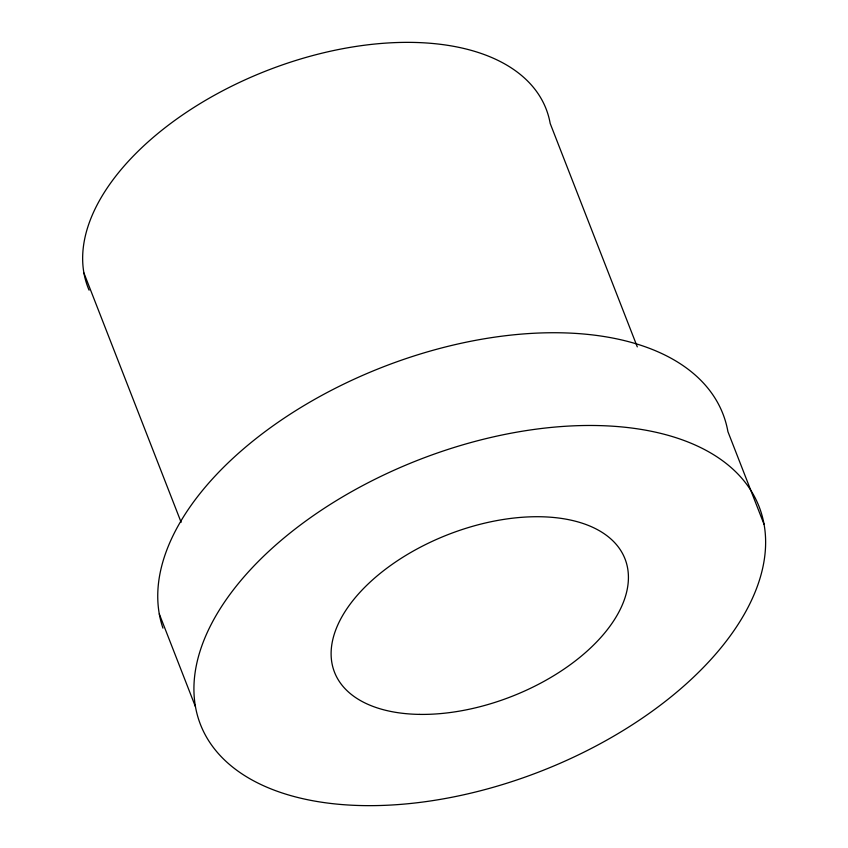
<?xml version="1.0" encoding="UTF-8"?>
<svg xmlns="http://www.w3.org/2000/svg" width="848" height="848" viewBox="0 0 848 848"><rect width="100%" height="100%" fill="white"/><g stroke="black" fill="none" stroke-linecap="round" stroke-linejoin="round"><path stroke-width="1.27" d="M764.08 524.414A299.81 167.226 -21.3 0 0 311.873 516.676A299.81 167.226 -21.3 0 0 363.347 805.6A299.81 167.226 -21.3 0 0 764.08 524.414L727.923 431.664A299.81 167.226 -21.3 0 0 401.549 360.135A299.81 167.226 -21.3 0 0 162.954 628.135M637.293 346.874L550.193 123.479A245.846 137.122 -21.3 0 0 277.487 66.632A245.846 137.122 -21.3 0 0 89.093 290.186M83.92 272.982L181.122 522.283M159.297 613.973L195.453 706.713M419.23 714.387A155.905 86.952 -21.3 0 0 627.615 568.16A155.905 86.952 -21.3 0 0 392.465 564.143A155.905 86.952 -21.3 0 0 419.23 714.387"/></g></svg>
